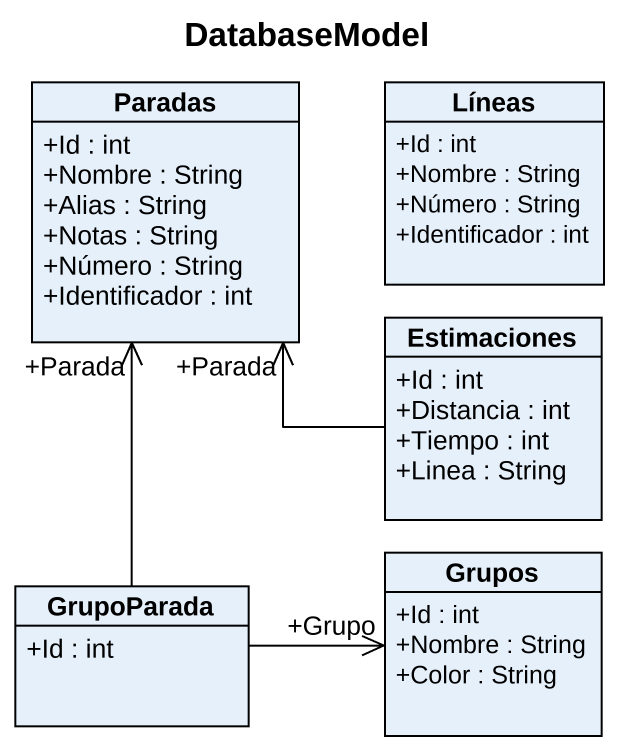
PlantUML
@startuml
title DatabaseModel
hide circle
hide empty members
skinparam classAttributeIconSize 0
class Paradas {
  +Id : int
  +Nombre : String
  +Alias : String
  +Notas : String
  +Número : String
  +Identificador : int
}
class Líneas {
  +Id : int
  +Nombre : String
  +Número : String
  +Identificador : int
}
class Estimaciones {
  +Id : int
  +Distancia : int
  +Tiempo : int
  +Linea : String
}
class GrupoParada {
  +Id : int
}
class Grupos {
  +Id : int
  +Nombre : String
  +Color : String
}
Estimaciones -up-> "+Parada" Paradas
GrupoParada -up-> "+Parada" Paradas
GrupoParada -right-> "+Grupo" Grupos
@enduml
